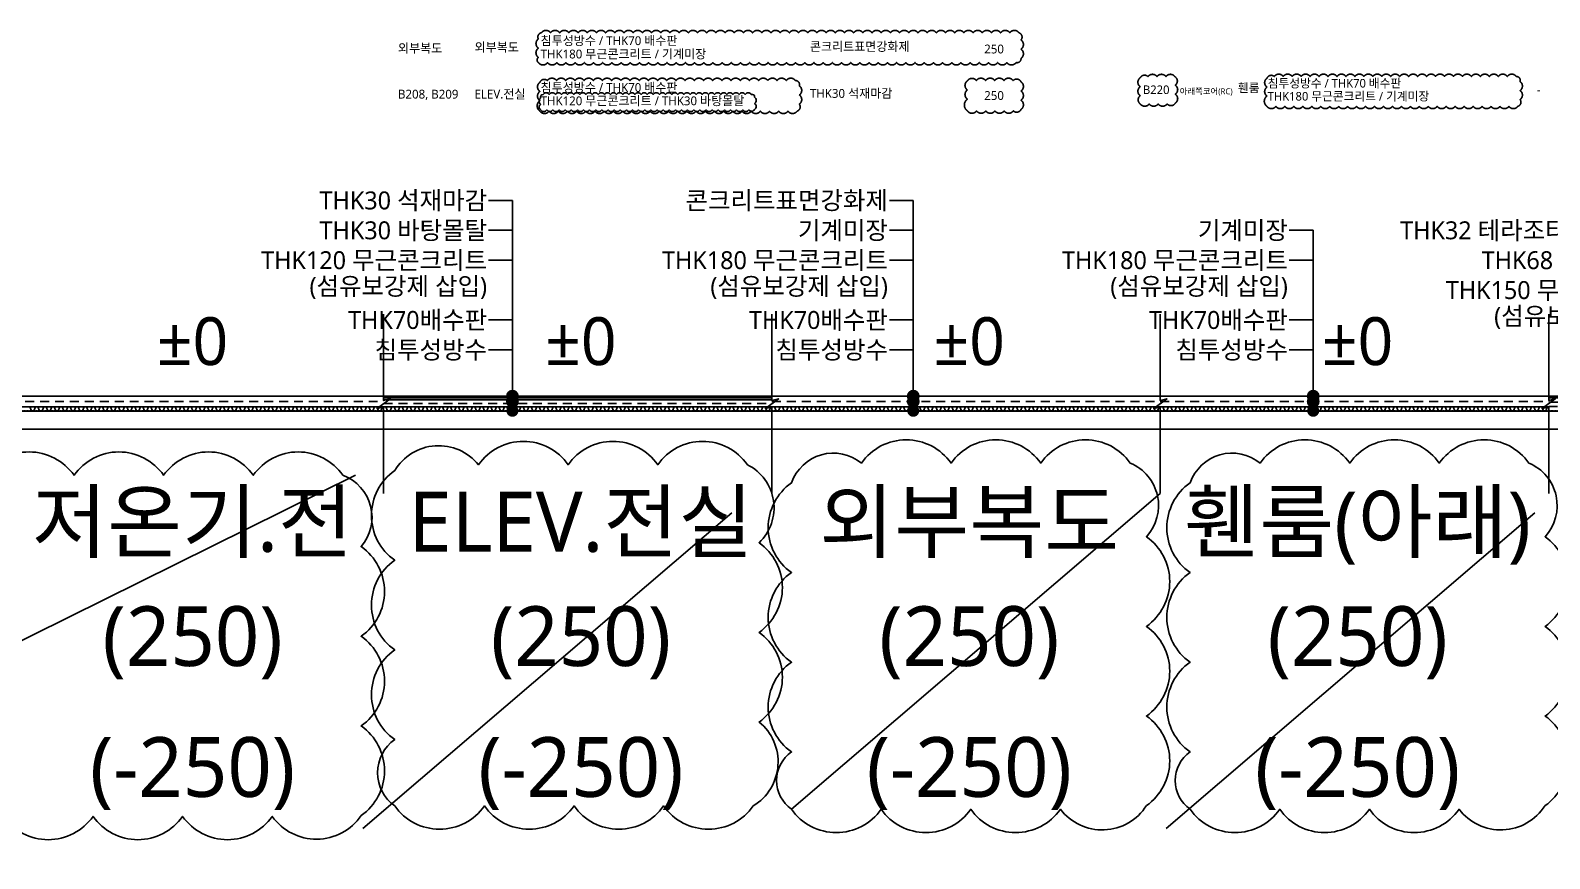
# Model space of a CAD drawing. Header units: millimetres. Extents: x 14892468 to 15300900, y -3565850 to -3401345.
# Drawn here: x 14984285 to 15009713, y -3464123 to -3450268 of the extents above; entities that cross this region are included whole.
import ezdxf
from ezdxf.enums import TextEntityAlignment as Align

# ---------------------------------------------------------------- set-up
doc = ezdxf.new("R2010")
doc.units = ezdxf.units.MM
doc.header["$LTSCALE"] = 100
doc.header["$MEASUREMENT"] = 0
doc.linetypes.add('ACAD_ISO03W100', pattern=[30, 12, -18])
doc.linetypes.add('HID', pattern=[2.5, 1.5, -1])
doc.layers.get('0').update_dxf_attribs({"linetype": 'CONTINUOUS'})
doc.layers.get('Defpoints').update_dxf_attribs({"color": 171, "linetype": 'CONTINUOUS'})
for name, color, linetype in [('FIN', 9, 'CONTINUOUS'), ('FIN(아스콘)', 3, 'CONTINUOUS'), ('HAT-252', 252, 'CONTINUOUS'), ('LED', 7, 'CONTINUOUS'), ('SYM', 7, 'CONTINUOUS'), ('TEXT(MIN)', 7, 'CONTINUOUS'), ('TEXT-기입', 6, 'CONTINUOUS'), ('wire-meshes', 1, 'CONTINUOUS'), ('배수판', 5, 'CONTINUOUS')]:
    doc.layers.add(name, color=color, linetype=linetype)
doc.layers.add('VE변경사항적용-20220616', color=10, linetype='CONTINUOUS', plot=False)
doc.styles.add('CGS', font='cgse', dxfattribs={"bigfont": 'cgs'})
doc.styles.add('나눔바른고딕', font='NanumBarunGothic.ttf')
doc.dimstyles.new('NDIM 1200', dxfattribs={"dimscale": 500, "dimtxt": 3, "dimasz": 1, "dimexe": 2, "dimexo": 2, "dimgap": 1, "dimtad": 1, "dimdec": 0, "dimdsep": 46, "dimtxsty": 'CGS', "dimblk": 'DOT0', "dimcen": 1, "dimdle": 8, "dimclrd": 2, "dimclre": 2, "dimclrt": 2, "dimadec": 0, "dimazin": 0, "dimtfac": 1, "dimtdec": 0, "dimtix": 1, "dimtmove": 2, "dimatfit": 3, "dimldrblk": 'DOT0', "dimfxl": 1, "dimtolj": 1, "dimtzin": 0, "dimlwd": -1, "dimlwe": -1, "dimarcsym": 0})

# ---------------------------------------------------------------- blocks, each defined once
blk = doc.blocks.new('DOT0')
blk.add_line((-3, 0), (3, 0))
at = {"color": 6}
blk.add_circle((0, 0), 0.75, dxfattribs=at)

msp = doc.modelspace()

# ---------------------------------------------------------------- hatches: boundary and pattern name
at = {"layer": 'LED'}
h = msp.add_hatch(color=256, dxfattribs=at)
h.dxf.hatch_style = 1
edge = h.paths.add_edge_path()
edge.add_arc((14992352.8, -3456387.3), 108, 0, 360)
h = msp.add_hatch(color=256, dxfattribs=at)
h.dxf.hatch_style = 1
edge = h.paths.add_edge_path()
edge.add_arc((14992352.8, -3456477.3), 108, 0, 360)
h = msp.add_hatch(color=256, dxfattribs=at)
h.dxf.hatch_style = 1
edge = h.paths.add_edge_path()
edge.add_arc((14999062, -3456387.3), 108, 0, 360)
h = msp.add_hatch(color=256, dxfattribs=at)
h.dxf.hatch_style = 1
edge = h.paths.add_edge_path()
edge.add_arc((14999062, -3456477.3), 108, 0, 360)
h = msp.add_hatch(color=256, dxfattribs=at)
h.dxf.hatch_style = 1
edge = h.paths.add_edge_path()
edge.add_arc((15005756, -3456387.3), 108, 0, 360)
h = msp.add_hatch(color=256, dxfattribs=at)
h.dxf.hatch_style = 1
edge = h.paths.add_edge_path()
edge.add_arc((15005756, -3456477.3), 108, 0, 360)

# ---------------------------------------------------------------- linework, layer by layer
at = {"ltscale": 0.1}
for p, q in [((14976755.2, -3464123.4), (14989725.6, -3457710.4)), ((14997024, -3463297.6), (15003197, -3458014.9)), ((14989851.1, -3463619.1), (14996024.1, -3458336.5)), ((15003292.5, -3463619.1), (15009465.5, -3458336.5))]:
    msp.add_line(p, q, dxfattribs=at)
for points in [[(14992825.2, -3451597.8, 0.5205671), (14992927.7, -3451597.8, 0.5205671), (14993030.2, -3451597.8, 0.5205671), (14993132.7, -3451597.8, 0.5205671), (14993235.2, -3451597.8, 0.5205671), (14993337.7, -3451597.8, 0.5205671), (14993440.2, -3451597.8, 0.5205671), (14993542.7, -3451597.8, 0.5205671), (14993645.2, -3451597.8, 0.5205671), (14993747.7, -3451597.8, 0.5205671), (14993850.2, -3451597.8, 0.5205671), (14993952.7, -3451597.8, 0.5205671), (14994055.2, -3451597.8, 0.5205671), (14994157.7, -3451597.8, 0.5205671), (14994260.2, -3451597.8, 0.5205671), (14994362.7, -3451597.8, 0.5205671), (14994465.2, -3451597.8, 0.5205671), (14994567.7, -3451597.8, 0.5205671), (14994670.2, -3451597.8, 0.5205671), (14994772.7, -3451597.8, 0.5205671), (14994875.2, -3451597.8, 0.5205671), (14994977.7, -3451597.8, 0.5205671), (14995080.2, -3451597.8, 0.5205671), (14995182.7, -3451597.8, 0.5205671), (14995285.2, -3451597.8, 0.5205671), (14995387.7, -3451597.8, 0.5205671), (14995490.2, -3451597.8, 0.5205671), (14995592.7, -3451597.8, 0.5205671), (14995695.2, -3451597.8, 0.5205671), (14995797.7, -3451597.8, 0.5205671), (14995900.2, -3451597.8, 0.5205671), (14996002.7, -3451597.8, 0.5205671), (14996105.2, -3451597.8, 0.5205671), (14996207.7, -3451597.8, 0.5205671), (14996310.2, -3451597.8, 0.5205671), (14996406.2, -3451591.3, 0.5205671), (14996406.2, -3451488.8, 0.5205671), (14996406.2, -3451386.3, 0.5205671), (14996351.1, -3451338.9, 0.5205671), (14996248.6, -3451338.9, 0.5205671), (14996146.1, -3451338.9, 0.5205671), (14996043.6, -3451338.9, 0.5205671), (14995941.1, -3451338.9, 0.5205671), (14995838.6, -3451338.9, 0.5205671), (14995736.1, -3451338.9, 0.5205671), (14995633.6, -3451338.9, 0.5205671), (14995531.1, -3451338.9, 0.5205671), (14995428.6, -3451338.9, 0.5205671), (14995326.1, -3451338.9, 0.5205671), (14995223.6, -3451338.9, 0.5205671), (14995121.1, -3451338.9, 0.5205671), (14995018.6, -3451338.9, 0.5205671), (14994916.1, -3451338.9, 0.5205671), (14994813.6, -3451338.9, 0.5205671), (14994711.1, -3451338.9, 0.5205671), (14994608.6, -3451338.9, 0.5205671), (14994506.1, -3451338.9, 0.5205671), (14994403.6, -3451338.9, 0.5205671), (14994301.1, -3451338.9, 0.5205671), (14994198.6, -3451338.9, 0.5205671), (14994096.1, -3451338.9, 0.5205671), (14993993.6, -3451338.9, 0.5205671), (14993891.1, -3451338.9, 0.5205671), (14993788.6, -3451338.9, 0.5205671), (14993686.1, -3451338.9, 0.5205671), (14993583.6, -3451338.9, 0.5205671), (14993481.1, -3451338.9, 0.5205671), (14993378.6, -3451338.9, 0.5205671), (14993276.1, -3451338.9, 0.5205671), (14993173.6, -3451338.9, 0.5205671), (14993071.1, -3451338.9, 0.5205671), (14992968.6, -3451338.9, 0.5205671), (14992866.1, -3451338.9, 0.5205671), (14992825.2, -3451400.5, 0.5205671), (14992825.2, -3451503, 0.5205671)], [(14990383.9, -3463241.1, 0.5205671), (14991883.9, -3463241.1, 0.5205671), (14993383.9, -3463241.1, 0.5205671), (14994883.9, -3463241.1, 0.5205671), (14996383.9, -3463241.1, 0.5205671), (14996481.1, -3461838.4, 0.5205671), (14996481.1, -3460338.4, 0.5205671), (14996481.1, -3458838.4, 0.5205671), (14996285.5, -3457534, 0.5205671), (14994785.5, -3457534, 0.5205671), (14993285.5, -3457534, 0.5205671), (14991785.5, -3457534, 0.5205671), (14990383.9, -3457632.3, 0.5205671), (14990383.9, -3459132.3, 0.5205671), (14990383.9, -3460632.3, 0.5205671), (14990383.9, -3462132.3, 0.5205671)], [(14997024, -3463297.6, 0.5205671), (14998524, -3463297.6, 0.5205671), (15000024, -3463297.6, 0.5205671), (15001524, -3463297.6, 0.5205671), (15002964.4, -3463237.9, 0.5205671), (15002964.4, -3461737.9, 0.5205671), (15002964.4, -3460237.9, 0.5205671), (15002964.4, -3458737.9, 0.5205671), (15002694.4, -3457507.9, 0.5205671), (15001194.4, -3457507.9, 0.5205671), (14999694.4, -3457507.9, 0.5205671), (14998194.4, -3457507.9, 0.5205671), (14997024, -3457837.6, 0.5205671), (14997024, -3459337.6, 0.5205671), (14997024, -3460837.6, 0.5205671), (14997024, -3462337.6, 0.5205671)], [(15003696, -3463297.6, 0.5205671), (15005196, -3463297.6, 0.5205671), (15006696, -3463297.6, 0.5205671), (15008196, -3463297.6, 0.5205671), (15009636.4, -3463237.9, 0.5205671), (15009636.4, -3461737.9, 0.5205671), (15009636.4, -3460237.9, 0.5205671), (15009636.4, -3458737.9, 0.5205671), (15009366.4, -3457507.9, 0.5205671), (15007866.4, -3457507.9, 0.5205671), (15006366.4, -3457507.9, 0.5205671), (15004866.4, -3457507.9, 0.5205671), (15003696, -3457837.6, 0.5205671), (15003696, -3459337.6, 0.5205671), (15003696, -3460837.6, 0.5205671), (15003696, -3462337.6, 0.5205671)], [(14977833, -3463416.9, 0.5205671), (14979333, -3463416.9, 0.5205671), (14980833, -3463416.9, 0.5205671), (14982333, -3463416.9, 0.5205671), (14983833, -3463416.9, 0.5205671), (14985333, -3463416.9, 0.5205671), (14986833, -3463416.9, 0.5205671), (14988333, -3463416.9, 0.5205671), (14989821, -3463404.8, 0.5205671), (14989821, -3461904.8, 0.5205671), (14989821, -3460404.8, 0.5205671), (14989821, -3458904.8, 0.5205671), (14989515.4, -3457710.4, 0.5205671), (14988015.4, -3457710.4, 0.5205671), (14986515.4, -3457710.4, 0.5205671), (14985015.4, -3457710.4, 0.5205671), (14983515.4, -3457710.4, 0.5205671), (14982015.4, -3457710.4, 0.5205671), (14980515.4, -3457710.4, 0.5205671), (14979015.4, -3457710.4, 0.5205671), (14977833, -3458028, 0.5205671), (14977833, -3459528, 0.5205671), (14977833, -3461028, 0.5205671), (14977833, -3462528, 0.5205671)]]:
    msp.add_lwpolyline(points, format="xyb", close=True)
at = {"color": 2, "ltscale": 0.1}
for points in [[(14983697, -3456637.3), (14990197, -3456637.3)], [(14990197, -3456637.3), (14996697, -3456637.3)], [(14996697, -3456637.3), (15003197, -3456637.3)], [(15003197, -3456637.3), (15009697, -3456637.3)], [(15009697, -3456637.3), (15016197, -3456637.3)], [(14983697, -3456937.3), (14990197, -3456937.3)], [(14990197, -3456937.3), (14996697, -3456937.3)], [(14996697, -3456937.3), (15003197, -3456937.3)], [(15003197, -3456937.3), (15009697, -3456937.3)], [(15009697, -3456937.3), (15016197, -3456937.3)]]:
    msp.add_lwpolyline(points, dxfattribs=at)
at = {"layer": 'FIN', "ltscale": 0.1}
for points in [[(14990197, -3456387.3), (14996697, -3456387.3)], [(14990197, -3456417.3), (14996697, -3456417.3)], [(15009697, -3456387.3), (15016197, -3456387.3)], [(15009697, -3456417.3), (15016197, -3456417.3)]]:
    msp.add_lwpolyline(points, dxfattribs=at)
at = {"layer": 'FIN(아스콘)', "ltscale": 0.1}
for points in [[(14983697, -3456387.3), (14990197, -3456387.3)], [(14996697, -3456387.3), (15003197, -3456387.3)], [(15003197, -3456387.3), (15009697, -3456387.3)], [(14983697, -3456567.3), (14990197, -3456567.3)], [(14990197, -3456447.3), (14996697, -3456447.3)], [(14990197, -3456567.3), (14996697, -3456567.3)], [(14996697, -3456567.3), (15003197, -3456567.3)], [(15003197, -3456567.3), (15009697, -3456567.3)], [(15009697, -3456487.3), (15016197, -3456487.3)]]:
    msp.add_lwpolyline(points, dxfattribs=at)
at = {"layer": 'HAT-252', "linetype": 'HID', "ltscale": 0.1}
for points in [[(14990197, -3456632.3), (14983697, -3456632.3)], [(14996697, -3456632.3), (14990197, -3456632.3)], [(15003197, -3456632.3), (14996697, -3456632.3)], [(15009697, -3456632.3), (15003197, -3456632.3)], [(15016197, -3456632.3), (15009697, -3456632.3)]]:
    msp.add_lwpolyline(points, dxfattribs=at)
at = {"layer": 'SYM', "color": 251, "ltscale": 1000, "true_color": 0x636466}
for points in [[(14990197, -3458014.9), (14990197, -3456568.9), (14990087, -3456595.9), (14990307, -3456433.9), (14990197, -3456460.9), (14990197, -3455014.9)], [(14996697, -3458014.9), (14996697, -3456568.9), (14996587, -3456595.9), (14996807, -3456433.9), (14996697, -3456460.9), (14996697, -3455014.9)], [(15003197, -3458014.9), (15003197, -3456568.9), (15003087, -3456595.9), (15003307, -3456433.9), (15003197, -3456460.9), (15003197, -3455014.9)], [(15009697, -3458014.9), (15009697, -3456568.9), (15009587, -3456595.9), (15009807, -3456433.9), (15009697, -3456460.9), (15009697, -3455014.9)]]:
    msp.add_lwpolyline(points, dxfattribs=at)
at = {"layer": 'TEXT(MIN)', "ltscale": 10000}
for p, q in [((14991952.8, -3453612.7), (14992352.8, -3453612.7)), ((14998662, -3453612.7), (14999062, -3453612.7)), ((14991952.8, -3454112.7), (14992352.8, -3454112.7)), ((14998662, -3454112.7), (14999062, -3454112.7)), ((15005356, -3454112.7), (15005756, -3454112.7)), ((14991952.8, -3455112.7), (14992352.8, -3455112.7)), ((14998662, -3455112.7), (14999062, -3455112.7)), ((15005356, -3455112.7), (15005756, -3455112.7)), ((14991952.8, -3455612.7), (14992352.8, -3455612.7)), ((14998662, -3455612.7), (14999062, -3455612.7)), ((15005356, -3455612.7), (15005756, -3455612.7))]:
    msp.add_line(p, q, dxfattribs=at)
at = {"layer": 'VE변경사항적용-20220616', "linetype": 'ACAD_ISO03W100'}
for points in [[(14992787.2, -3450806.4, 0.5205671), (14992941, -3450806.4, 0.5205671), (14993094.7, -3450806.4, 0.5205671), (14993248.5, -3450806.4, 0.5205671), (14993402.2, -3450806.4, 0.5205671), (14993556, -3450806.4, 0.5205671), (14993709.7, -3450806.4, 0.5205671), (14993863.5, -3450806.4, 0.5205671), (14994017.2, -3450806.4, 0.5205671), (14994171, -3450806.4, 0.5205671), (14994324.7, -3450806.4, 0.5205671), (14994478.5, -3450806.4, 0.5205671), (14994632.2, -3450806.4, 0.5205671), (14994786, -3450806.4, 0.5205671), (14994939.7, -3450806.4, 0.5205671), (14995093.5, -3450806.4, 0.5205671), (14995247.2, -3450806.4, 0.5205671), (14995401, -3450806.4, 0.5205671), (14995554.7, -3450806.4, 0.5205671), (14995708.5, -3450806.4, 0.5205671), (14995862.2, -3450806.4, 0.5205671), (14996016, -3450806.4, 0.5205671), (14996169.7, -3450806.4, 0.5205671), (14996323.5, -3450806.4, 0.5205671), (14996477.2, -3450806.4, 0.5205671), (14996631, -3450806.4, 0.5205671), (14996784.7, -3450806.4, 0.5205671), (14996938.5, -3450806.4, 0.5205671), (14997092.2, -3450806.4, 0.5205671), (14997246, -3450806.4, 0.5205671), (14997399.7, -3450806.4, 0.5205671), (14997553.5, -3450806.4, 0.5205671), (14997707.2, -3450806.4, 0.5205671), (14997861, -3450806.4, 0.5205671), (14998014.7, -3450806.4, 0.5205671), (14998168.5, -3450806.4, 0.5205671), (14998322.2, -3450806.4, 0.5205671), (14998476, -3450806.4, 0.5205671), (14998629.7, -3450806.4, 0.5205671), (14998783.5, -3450806.4, 0.5205671), (14998937.2, -3450806.4, 0.5205671), (14999091, -3450806.4, 0.5205671), (14999244.7, -3450806.4, 0.5205671), (14999398.5, -3450806.4, 0.5205671), (14999552.2, -3450806.4, 0.5205671), (14999706, -3450806.4, 0.5205671), (14999859.7, -3450806.4, 0.5205671), (15000013.5, -3450806.4, 0.5205671), (15000167.2, -3450806.4, 0.5205671), (15000321, -3450806.4, 0.5205671), (15000474.7, -3450806.4, 0.5205671), (15000628.5, -3450806.4, 0.5205671), (15000782.2, -3450806.4, 0.5205671), (15000865.5, -3450735.9, 0.5205671), (15000865.5, -3450582.1, 0.5205671), (15000865.5, -3450428.4, 0.5205671), (15000831.7, -3450308.3, 0.5205671), (15000678, -3450308.3, 0.5205671), (15000524.2, -3450308.3, 0.5205671), (15000370.5, -3450308.3, 0.5205671), (15000216.7, -3450308.3, 0.5205671), (15000063, -3450308.3, 0.5205671), (14999909.2, -3450308.3, 0.5205671), (14999755.5, -3450308.3, 0.5205671), (14999601.7, -3450308.3, 0.5205671), (14999448, -3450308.3, 0.5205671), (14999294.2, -3450308.3, 0.5205671), (14999140.5, -3450308.3, 0.5205671), (14998986.7, -3450308.3, 0.5205671), (14998833, -3450308.3, 0.5205671), (14998679.2, -3450308.3, 0.5205671), (14998525.5, -3450308.3, 0.5205671), (14998371.7, -3450308.3, 0.5205671), (14998218, -3450308.3, 0.5205671), (14998064.2, -3450308.3, 0.5205671), (14997910.5, -3450308.3, 0.5205671), (14997756.7, -3450308.3, 0.5205671), (14997603, -3450308.3, 0.5205671), (14997449.2, -3450308.3, 0.5205671), (14997295.5, -3450308.3, 0.5205671), (14997141.7, -3450308.3, 0.5205671), (14996988, -3450308.3, 0.5205671), (14996834.2, -3450308.3, 0.5205671), (14996680.5, -3450308.3, 0.5205671), (14996526.7, -3450308.3, 0.5205671), (14996373, -3450308.3, 0.5205671), (14996219.2, -3450308.3, 0.5205671), (14996065.5, -3450308.3, 0.5205671), (14995911.7, -3450308.3, 0.5205671), (14995758, -3450308.3, 0.5205671), (14995604.2, -3450308.3, 0.5205671), (14995450.5, -3450308.3, 0.5205671), (14995296.7, -3450308.3, 0.5205671), (14995143, -3450308.3, 0.5205671), (14994989.2, -3450308.3, 0.5205671), (14994835.5, -3450308.3, 0.5205671), (14994681.7, -3450308.3, 0.5205671), (14994528, -3450308.3, 0.5205671), (14994374.2, -3450308.3, 0.5205671), (14994220.5, -3450308.3, 0.5205671), (14994066.7, -3450308.3, 0.5205671), (14993913, -3450308.3, 0.5205671), (14993759.2, -3450308.3, 0.5205671), (14993605.5, -3450308.3, 0.5205671), (14993451.7, -3450308.3, 0.5205671), (14993298, -3450308.3, 0.5205671), (14993144.2, -3450308.3, 0.5205671), (14992990.5, -3450308.3, 0.5205671), (14992836.7, -3450308.3, 0.5205671), (14992787.2, -3450412.6, 0.5205671), (14992787.2, -3450566.3, 0.5205671), (14992787.2, -3450720.1, 0.5205671)], [(14992812.5, -3451619.1, 0.5205671), (14992966.2, -3451619.1, 0.5205671), (14993120, -3451619.1, 0.5205671), (14993273.7, -3451619.1, 0.5205671), (14993427.5, -3451619.1, 0.5205671), (14993581.2, -3451619.1, 0.5205671), (14993735, -3451619.1, 0.5205671), (14993888.7, -3451619.1, 0.5205671), (14994042.5, -3451619.1, 0.5205671), (14994196.2, -3451619.1, 0.5205671), (14994350, -3451619.1, 0.5205671), (14994503.7, -3451619.1, 0.5205671), (14994657.5, -3451619.1, 0.5205671), (14994811.2, -3451619.1, 0.5205671), (14994965, -3451619.1, 0.5205671), (14995118.7, -3451619.1, 0.5205671), (14995272.5, -3451619.1, 0.5205671), (14995426.2, -3451619.1, 0.5205671), (14995580, -3451619.1, 0.5205671), (14995733.7, -3451619.1, 0.5205671), (14995887.5, -3451619.1, 0.5205671), (14996041.2, -3451619.1, 0.5205671), (14996195, -3451619.1, 0.5205671), (14996348.7, -3451619.1, 0.5205671), (14996502.5, -3451619.1, 0.5205671), (14996656.2, -3451619.1, 0.5205671), (14996810, -3451619.1, 0.5205671), (14996963.7, -3451619.1, 0.5205671), (14997117.5, -3451619.1, 0.5205671), (14997154.8, -3451502.7, 0.5205671), (14997154.8, -3451348.9, 0.5205671), (14997154.8, -3451195.2, 0.5205671), (14997088.6, -3451107.6, 0.5205671), (14996934.9, -3451107.6, 0.5205671), (14996781.1, -3451107.6, 0.5205671), (14996627.4, -3451107.6, 0.5205671), (14996473.6, -3451107.6, 0.5205671), (14996319.9, -3451107.6, 0.5205671), (14996166.1, -3451107.6, 0.5205671), (14996012.4, -3451107.6, 0.5205671), (14995858.6, -3451107.6, 0.5205671), (14995704.9, -3451107.6, 0.5205671), (14995551.1, -3451107.6, 0.5205671), (14995397.4, -3451107.6, 0.5205671), (14995243.6, -3451107.6, 0.5205671), (14995089.9, -3451107.6, 0.5205671), (14994936.1, -3451107.6, 0.5205671), (14994782.4, -3451107.6, 0.5205671), (14994628.6, -3451107.6, 0.5205671), (14994474.9, -3451107.6, 0.5205671), (14994321.1, -3451107.6, 0.5205671), (14994167.4, -3451107.6, 0.5205671), (14994013.6, -3451107.6, 0.5205671), (14993859.9, -3451107.6, 0.5205671), (14993706.1, -3451107.6, 0.5205671), (14993552.4, -3451107.6, 0.5205671), (14993398.6, -3451107.6, 0.5205671), (14993244.9, -3451107.6, 0.5205671), (14993091.1, -3451107.6, 0.5205671), (14992937.4, -3451107.6, 0.5205671), (14992812.5, -3451136.5, 0.5205671), (14992812.5, -3451290.2, 0.5205671), (14992812.5, -3451444, 0.5205671)], [(14999967.6, -3451614.5, 0.5205671), (15000121.4, -3451614.5, 0.5205671), (15000275.1, -3451614.5, 0.5205671), (15000428.9, -3451614.5, 0.5205671), (15000582.6, -3451614.5, 0.5205671), (15000736.4, -3451614.5, 0.5205671), (15000865.5, -3451589.9, 0.5205671), (15000865.5, -3451436.1, 0.5205671), (15000865.5, -3451282.4, 0.5205671), (15000865.5, -3451128.6, 0.5205671), (15000732.7, -3451107.6, 0.5205671), (15000579, -3451107.6, 0.5205671), (15000425.2, -3451107.6, 0.5205671), (15000271.5, -3451107.6, 0.5205671), (15000117.7, -3451107.6, 0.5205671), (14999967.6, -3451111.2, 0.5205671), (14999967.6, -3451265, 0.5205671), (14999967.6, -3451418.7, 0.5205671)], [(15002860.7, -3451497.5, 0.5205671), (15003010.7, -3451497.5, 0.5205671), (15003160.7, -3451497.5, 0.5205671), (15003310.7, -3451497.5, 0.5205671), (15003448.2, -3451485, 0.5205671), (15003448.2, -3451335, 0.5205671), (15003448.2, -3451185, 0.5205671), (15003441, -3451042.1, 0.5205671), (15003291, -3451042.1, 0.5205671), (15003141, -3451042.1, 0.5205671), (15002991, -3451042.1, 0.5205671), (15002860.7, -3451061.8, 0.5205671), (15002860.7, -3451211.8, 0.5205671), (15002860.7, -3451361.8, 0.5205671)], [(15004981.9, -3451538.3, 0.5205671), (15005131.9, -3451538.3, 0.5205671), (15005281.9, -3451538.3, 0.5205671), (15005431.9, -3451538.3, 0.5205671), (15005581.9, -3451538.3, 0.5205671), (15005731.9, -3451538.3, 0.5205671), (15005881.9, -3451538.3, 0.5205671), (15006031.9, -3451538.3, 0.5205671), (15006181.9, -3451538.3, 0.5205671), (15006331.9, -3451538.3, 0.5205671), (15006481.9, -3451538.3, 0.5205671), (15006631.9, -3451538.3, 0.5205671), (15006781.9, -3451538.3, 0.5205671), (15006931.9, -3451538.3, 0.5205671), (15007081.9, -3451538.3, 0.5205671), (15007231.9, -3451538.3, 0.5205671), (15007381.9, -3451538.3, 0.5205671), (15007531.9, -3451538.3, 0.5205671), (15007681.9, -3451538.3, 0.5205671), (15007831.9, -3451538.3, 0.5205671), (15007981.9, -3451538.3, 0.5205671), (15008131.9, -3451538.3, 0.5205671), (15008281.9, -3451538.3, 0.5205671), (15008431.9, -3451538.3, 0.5205671), (15008581.9, -3451538.3, 0.5205671), (15008731.9, -3451538.3, 0.5205671), (15008881.9, -3451538.3, 0.5205671), (15009031.9, -3451538.3, 0.5205671), (15009181.9, -3451538.3, 0.5205671), (15009218.3, -3451424.7, 0.5205671), (15009218.3, -3451274.7, 0.5205671), (15009218.3, -3451124.7, 0.5205671), (15009153.7, -3451039.3, 0.5205671), (15009003.7, -3451039.3, 0.5205671), (15008853.7, -3451039.3, 0.5205671), (15008703.7, -3451039.3, 0.5205671), (15008553.7, -3451039.3, 0.5205671), (15008403.7, -3451039.3, 0.5205671), (15008253.7, -3451039.3, 0.5205671), (15008103.7, -3451039.3, 0.5205671), (15007953.7, -3451039.3, 0.5205671), (15007803.7, -3451039.3, 0.5205671), (15007653.7, -3451039.3, 0.5205671), (15007503.7, -3451039.3, 0.5205671), (15007353.7, -3451039.3, 0.5205671), (15007203.7, -3451039.3, 0.5205671), (15007053.7, -3451039.3, 0.5205671), (15006903.7, -3451039.3, 0.5205671), (15006753.7, -3451039.3, 0.5205671), (15006603.7, -3451039.3, 0.5205671), (15006453.7, -3451039.3, 0.5205671), (15006303.7, -3451039.3, 0.5205671), (15006153.7, -3451039.3, 0.5205671), (15006003.7, -3451039.3, 0.5205671), (15005853.7, -3451039.3, 0.5205671), (15005703.7, -3451039.3, 0.5205671), (15005553.7, -3451039.3, 0.5205671), (15005403.7, -3451039.3, 0.5205671), (15005253.7, -3451039.3, 0.5205671), (15005103.7, -3451039.3, 0.5205671), (15004981.9, -3451067.4, 0.5205671), (15004981.9, -3451217.4, 0.5205671), (15004981.9, -3451367.4, 0.5205671)]]:
    msp.add_lwpolyline(points, format="xyb", close=True, dxfattribs=at)
at = {"layer": 'wire-meshes', "linetype": 'HID'}
for points in [[(14983697, -3456477.3), (14990197, -3456477.3)], [(14990197, -3456507.3), (14996697, -3456507.3)], [(14996697, -3456477.3), (15003197, -3456477.3)], [(15003197, -3456477.3), (15009697, -3456477.3)], [(15009697, -3456562.3), (15016197, -3456562.3)]]:
    msp.add_lwpolyline(points, dxfattribs=at)
at = {"layer": '배수판'}
for points in [[(14984276.8, -3456567.3), (14984304.6, -3456632.3), (14984344.3, -3456632.3), (14984372.1, -3456567.3), (14984411.8, -3456567.3), (14984439.6, -3456632.3), (14984479.3, -3456632.3), (14984507.1, -3456567.3), (14984546.8, -3456567.3), (14984574.6, -3456632.3), (14984614.3, -3456632.3), (14984642.1, -3456567.3), (14984681.8, -3456567.3), (14984709.6, -3456632.3), (14984749.3, -3456632.3), (14984777.1, -3456567.3), (14984816.9, -3456567.3), (14984844.6, -3456632.3), (14984884.4, -3456632.3), (14984912.1, -3456567.3), (14984951.9, -3456567.3), (14984979.6, -3456632.3), (14985019.4, -3456632.3), (14985047.2, -3456567.3), (14985086.9, -3456567.3), (14985114.7, -3456632.3), (14985154.4, -3456632.3), (14985182.2, -3456567.3), (14985221.9, -3456567.3), (14985249.7, -3456632.3), (14985289.4, -3456632.3), (14985317.2, -3456567.3), (14985356.9, -3456567.3), (14985384.7, -3456632.3), (14985424.4, -3456632.3), (14985452.2, -3456567.3), (14985491.9, -3456567.3), (14985519.7, -3456632.3), (14985559.4, -3456632.3), (14985587.2, -3456567.3), (14985626.9, -3456567.3), (14985654.7, -3456632.3), (14985694.4, -3456632.3), (14985722.2, -3456567.3), (14985761.9, -3456567.3), (14985789.7, -3456632.3), (14985829.4, -3456632.3), (14985857.2, -3456567.3), (14985897, -3456567.3), (14985924.7, -3456632.3), (14985964.5, -3456632.3), (14985992.2, -3456567.3), (14986032, -3456567.3), (14986059.8, -3456632.3), (14986099.5, -3456632.3), (14986127.3, -3456567.3), (14986167, -3456567.3), (14986194.8, -3456632.3), (14986234.5, -3456632.3), (14986262.3, -3456567.3), (14986302, -3456567.3), (14986329.8, -3456632.3), (14986369.5, -3456632.3), (14986397.3, -3456567.3), (14986437, -3456567.3), (14986464.8, -3456632.3), (14986504.5, -3456632.3), (14986532.3, -3456567.3), (14986572, -3456567.3), (14986599.8, -3456632.3), (14986639.5, -3456632.3), (14986667.3, -3456567.3), (14986707, -3456567.3), (14986734.8, -3456632.3), (14986774.5, -3456632.3), (14986802.3, -3456567.3), (14986842, -3456567.3), (14986869.8, -3456632.3), (14986909.5, -3456632.3), (14986937.3, -3456567.3), (14986977.1, -3456567.3), (14987004.8, -3456632.3), (14987044.6, -3456632.3), (14987072.3, -3456567.3), (14987112.1, -3456567.3), (14987139.9, -3456632.3), (14987179.6, -3456632.3), (14987207.4, -3456567.3), (14987247.1, -3456567.3), (14987274.9, -3456632.3), (14987314.6, -3456632.3), (14987342.4, -3456567.3), (14987382.1, -3456567.3), (14987409.9, -3456632.3), (14987449.6, -3456632.3), (14987477.4, -3456567.3), (14987517.1, -3456567.3), (14987544.9, -3456632.3), (14987584.6, -3456632.3), (14987612.4, -3456567.3), (14987652.1, -3456567.3), (14987679.9, -3456632.3), (14987719.6, -3456632.3), (14987747.4, -3456567.3), (14987787.1, -3456567.3), (14987814.9, -3456632.3), (14987854.6, -3456632.3), (14987882.4, -3456567.3), (14987922.1, -3456567.3), (14987949.9, -3456632.3), (14987989.7, -3456632.3), (14988017.4, -3456567.3), (14988057.2, -3456567.3), (14988084.9, -3456632.3), (14988124.7, -3456632.3), (14988152.4, -3456567.3), (14988192.2, -3456567.3), (14988220, -3456632.3), (14988259.7, -3456632.3), (14988287.5, -3456567.3), (14988327.2, -3456567.3), (14988355, -3456632.3), (14988394.7, -3456632.3), (14988422.5, -3456567.3), (14988462.2, -3456567.3), (14988490, -3456632.3), (14988529.7, -3456632.3), (14988557.5, -3456567.3), (14988597.2, -3456567.3), (14988625, -3456632.3), (14988664.7, -3456632.3), (14988692.5, -3456567.3), (14988732.2, -3456567.3), (14988760, -3456632.3), (14988799.7, -3456632.3), (14988827.5, -3456567.3), (14988867.2, -3456567.3), (14988895, -3456632.3), (14988934.7, -3456632.3), (14988962.5, -3456567.3), (14989002.2, -3456567.3), (14989030, -3456632.3), (14989069.8, -3456632.3), (14989097.5, -3456567.3), (14989137.3, -3456567.3), (14989165, -3456632.3), (14989204.8, -3456632.3), (14989232.6, -3456567.3), (14989272.3, -3456567.3), (14989300.1, -3456632.3), (14989339.8, -3456632.3), (14989367.6, -3456567.3), (14989407.3, -3456567.3), (14989435.1, -3456632.3), (14989474.8, -3456632.3), (14989502.6, -3456567.3), (14989542.3, -3456567.3), (14989570.1, -3456632.3), (14989609.8, -3456632.3), (14989637.6, -3456567.3), (14989677.3, -3456567.3), (14989705.1, -3456632.3), (14989744.8, -3456632.3), (14989772.6, -3456567.3), (14989812.3, -3456567.3), (14989840.1, -3456632.3), (14989879.8, -3456632.3), (14989907.6, -3456567.3), (14989947.3, -3456567.3), (14989975.1, -3456632.3), (14990014.8, -3456632.3), (14990042.6, -3456567.3), (14990082.3, -3456567.3), (14990110.1, -3456632.3), (14990149.9, -3456632.3), (14990177.6, -3456567.3), (14990197, -3456567.3)], [(14990197, -3456567.3), (14990236.7, -3456567.3), (14990264.5, -3456632.3), (14990304.3, -3456632.3), (14990332, -3456567.3), (14990371.8, -3456567.3), (14990399.5, -3456632.3), (14990439.3, -3456632.3), (14990467.1, -3456567.3), (14990506.8, -3456567.3), (14990534.6, -3456632.3), (14990574.3, -3456632.3), (14990602.1, -3456567.3), (14990641.8, -3456567.3), (14990669.6, -3456632.3), (14990709.3, -3456632.3), (14990737.1, -3456567.3), (14990776.8, -3456567.3), (14990804.6, -3456632.3), (14990844.3, -3456632.3), (14990872.1, -3456567.3), (14990911.8, -3456567.3), (14990939.6, -3456632.3), (14990979.3, -3456632.3), (14991007.1, -3456567.3), (14991046.8, -3456567.3), (14991074.6, -3456632.3), (14991114.3, -3456632.3), (14991142.1, -3456567.3), (14991181.8, -3456567.3), (14991209.6, -3456632.3), (14991249.3, -3456632.3), (14991277.1, -3456567.3), (14991316.9, -3456567.3), (14991344.6, -3456632.3), (14991384.4, -3456632.3), (14991412.1, -3456567.3), (14991451.9, -3456567.3), (14991479.6, -3456632.3), (14991519.4, -3456632.3), (14991547.2, -3456567.3), (14991586.9, -3456567.3), (14991614.7, -3456632.3), (14991654.4, -3456632.3), (14991682.2, -3456567.3), (14991721.9, -3456567.3), (14991749.7, -3456632.3), (14991789.4, -3456632.3), (14991817.2, -3456567.3), (14991856.9, -3456567.3), (14991884.7, -3456632.3), (14991924.4, -3456632.3), (14991952.2, -3456567.3), (14991991.9, -3456567.3), (14992019.7, -3456632.3), (14992059.4, -3456632.3), (14992087.2, -3456567.3), (14992126.9, -3456567.3), (14992154.7, -3456632.3), (14992194.4, -3456632.3), (14992222.2, -3456567.3), (14992261.9, -3456567.3), (14992289.7, -3456632.3), (14992329.4, -3456632.3), (14992357.2, -3456567.3), (14992397, -3456567.3), (14992424.7, -3456632.3), (14992464.5, -3456632.3), (14992492.2, -3456567.3), (14992532, -3456567.3), (14992559.8, -3456632.3), (14992599.5, -3456632.3), (14992627.3, -3456567.3), (14992667, -3456567.3), (14992694.8, -3456632.3), (14992734.5, -3456632.3), (14992762.3, -3456567.3), (14992802, -3456567.3), (14992829.8, -3456632.3), (14992869.5, -3456632.3), (14992897.3, -3456567.3), (14992937, -3456567.3), (14992964.8, -3456632.3), (14993004.5, -3456632.3), (14993032.3, -3456567.3), (14993072, -3456567.3), (14993099.8, -3456632.3), (14993139.5, -3456632.3), (14993167.3, -3456567.3), (14993207, -3456567.3), (14993234.8, -3456632.3), (14993274.5, -3456632.3), (14993302.3, -3456567.3), (14993342, -3456567.3), (14993369.8, -3456632.3), (14993409.5, -3456632.3), (14993437.3, -3456567.3), (14993477.1, -3456567.3), (14993504.8, -3456632.3), (14993544.6, -3456632.3), (14993572.3, -3456567.3), (14993612.1, -3456567.3), (14993639.9, -3456632.3), (14993679.6, -3456632.3), (14993707.4, -3456567.3), (14993747.1, -3456567.3), (14993774.9, -3456632.3), (14993814.6, -3456632.3), (14993842.4, -3456567.3), (14993882.1, -3456567.3), (14993909.9, -3456632.3), (14993949.6, -3456632.3), (14993977.4, -3456567.3), (14994017.1, -3456567.3), (14994044.9, -3456632.3), (14994084.6, -3456632.3), (14994112.4, -3456567.3), (14994152.1, -3456567.3), (14994179.9, -3456632.3), (14994219.6, -3456632.3), (14994247.4, -3456567.3), (14994287.1, -3456567.3), (14994314.9, -3456632.3), (14994354.6, -3456632.3), (14994382.4, -3456567.3), (14994422.1, -3456567.3), (14994449.9, -3456632.3), (14994489.7, -3456632.3), (14994517.4, -3456567.3), (14994557.2, -3456567.3), (14994584.9, -3456632.3), (14994624.7, -3456632.3), (14994652.4, -3456567.3), (14994692.2, -3456567.3), (14994720, -3456632.3), (14994759.7, -3456632.3), (14994787.5, -3456567.3), (14994827.2, -3456567.3), (14994855, -3456632.3), (14994894.7, -3456632.3), (14994922.5, -3456567.3), (14994962.2, -3456567.3), (14994990, -3456632.3), (14995029.7, -3456632.3), (14995057.5, -3456567.3), (14995097.2, -3456567.3), (14995125, -3456632.3), (14995164.7, -3456632.3), (14995192.5, -3456567.3), (14995232.2, -3456567.3), (14995260, -3456632.3), (14995299.7, -3456632.3), (14995327.5, -3456567.3), (14995367.2, -3456567.3), (14995395, -3456632.3), (14995434.7, -3456632.3), (14995462.5, -3456567.3), (14995502.2, -3456567.3), (14995530, -3456632.3), (14995569.8, -3456632.3), (14995597.5, -3456567.3), (14995637.3, -3456567.3), (14995665, -3456632.3), (14995704.8, -3456632.3), (14995732.6, -3456567.3), (14995772.3, -3456567.3), (14995800.1, -3456632.3), (14995839.8, -3456632.3), (14995867.6, -3456567.3), (14995907.3, -3456567.3), (14995935.1, -3456632.3), (14995974.8, -3456632.3), (14996002.6, -3456567.3), (14996042.3, -3456567.3), (14996070.1, -3456632.3), (14996109.8, -3456632.3), (14996137.6, -3456567.3), (14996177.3, -3456567.3), (14996205.1, -3456632.3), (14996244.8, -3456632.3), (14996272.6, -3456567.3), (14996312.3, -3456567.3), (14996340.1, -3456632.3), (14996379.8, -3456632.3), (14996407.6, -3456567.3), (14996447.3, -3456567.3), (14996475.1, -3456632.3), (14996514.8, -3456632.3), (14996542.6, -3456567.3), (14996582.3, -3456567.3), (14996610.1, -3456632.3), (14996649.9, -3456632.3), (14996677.6, -3456567.3), (14996697, -3456567.3)], [(14996697, -3456567.3), (14996736.7, -3456567.3), (14996764.5, -3456632.3), (14996804.3, -3456632.3), (14996832, -3456567.3), (14996871.8, -3456567.3), (14996899.5, -3456632.3), (14996939.3, -3456632.3), (14996967.1, -3456567.3), (14997006.8, -3456567.3), (14997034.6, -3456632.3), (14997074.3, -3456632.3), (14997102.1, -3456567.3), (14997141.8, -3456567.3), (14997169.6, -3456632.3), (14997209.3, -3456632.3), (14997237.1, -3456567.3), (14997276.8, -3456567.3), (14997304.6, -3456632.3), (14997344.3, -3456632.3), (14997372.1, -3456567.3), (14997411.8, -3456567.3), (14997439.6, -3456632.3), (14997479.3, -3456632.3), (14997507.1, -3456567.3), (14997546.8, -3456567.3), (14997574.6, -3456632.3), (14997614.3, -3456632.3), (14997642.1, -3456567.3), (14997681.8, -3456567.3), (14997709.6, -3456632.3), (14997749.3, -3456632.3), (14997777.1, -3456567.3), (14997816.9, -3456567.3), (14997844.6, -3456632.3), (14997884.4, -3456632.3), (14997912.1, -3456567.3), (14997951.9, -3456567.3), (14997979.6, -3456632.3), (14998019.4, -3456632.3), (14998047.2, -3456567.3), (14998086.9, -3456567.3), (14998114.7, -3456632.3), (14998154.4, -3456632.3), (14998182.2, -3456567.3), (14998221.9, -3456567.3), (14998249.7, -3456632.3), (14998289.4, -3456632.3), (14998317.2, -3456567.3), (14998356.9, -3456567.3), (14998384.7, -3456632.3), (14998424.4, -3456632.3), (14998452.2, -3456567.3), (14998491.9, -3456567.3), (14998519.7, -3456632.3), (14998559.4, -3456632.3), (14998587.2, -3456567.3), (14998626.9, -3456567.3), (14998654.7, -3456632.3), (14998694.4, -3456632.3), (14998722.2, -3456567.3), (14998761.9, -3456567.3), (14998789.7, -3456632.3), (14998829.4, -3456632.3), (14998857.2, -3456567.3), (14998897, -3456567.3), (14998924.7, -3456632.3), (14998964.5, -3456632.3), (14998992.2, -3456567.3), (14999032, -3456567.3), (14999059.8, -3456632.3), (14999099.5, -3456632.3), (14999127.3, -3456567.3), (14999167, -3456567.3), (14999194.8, -3456632.3), (14999234.5, -3456632.3), (14999262.3, -3456567.3), (14999302, -3456567.3), (14999329.8, -3456632.3), (14999369.5, -3456632.3), (14999397.3, -3456567.3), (14999437, -3456567.3), (14999464.8, -3456632.3), (14999504.5, -3456632.3), (14999532.3, -3456567.3), (14999572, -3456567.3), (14999599.8, -3456632.3), (14999639.5, -3456632.3), (14999667.3, -3456567.3), (14999707, -3456567.3), (14999734.8, -3456632.3), (14999774.5, -3456632.3), (14999802.3, -3456567.3), (14999842, -3456567.3), (14999869.8, -3456632.3), (14999909.5, -3456632.3), (14999937.3, -3456567.3), (14999977.1, -3456567.3), (15000004.8, -3456632.3), (15000044.6, -3456632.3), (15000072.3, -3456567.3), (15000112.1, -3456567.3), (15000139.9, -3456632.3), (15000179.6, -3456632.3), (15000207.4, -3456567.3), (15000247.1, -3456567.3), (15000274.9, -3456632.3), (15000314.6, -3456632.3), (15000342.4, -3456567.3), (15000382.1, -3456567.3), (15000409.9, -3456632.3), (15000449.6, -3456632.3), (15000477.4, -3456567.3), (15000517.1, -3456567.3), (15000544.9, -3456632.3), (15000584.6, -3456632.3), (15000612.4, -3456567.3), (15000652.1, -3456567.3), (15000679.9, -3456632.3), (15000719.6, -3456632.3), (15000747.4, -3456567.3), (15000787.1, -3456567.3), (15000814.9, -3456632.3), (15000854.6, -3456632.3), (15000882.4, -3456567.3), (15000922.1, -3456567.3), (15000949.9, -3456632.3), (15000989.7, -3456632.3), (15001017.4, -3456567.3), (15001057.2, -3456567.3), (15001084.9, -3456632.3), (15001124.7, -3456632.3), (15001152.4, -3456567.3), (15001192.2, -3456567.3), (15001220, -3456632.3), (15001259.7, -3456632.3), (15001287.5, -3456567.3), (15001327.2, -3456567.3), (15001355, -3456632.3), (15001394.7, -3456632.3), (15001422.5, -3456567.3), (15001462.2, -3456567.3), (15001490, -3456632.3), (15001529.7, -3456632.3), (15001557.5, -3456567.3), (15001597.2, -3456567.3), (15001625, -3456632.3), (15001664.7, -3456632.3), (15001692.5, -3456567.3), (15001732.2, -3456567.3), (15001760, -3456632.3), (15001799.7, -3456632.3), (15001827.5, -3456567.3), (15001867.2, -3456567.3), (15001895, -3456632.3), (15001934.7, -3456632.3), (15001962.5, -3456567.3), (15002002.2, -3456567.3), (15002030, -3456632.3), (15002069.8, -3456632.3), (15002097.5, -3456567.3), (15002137.3, -3456567.3), (15002165, -3456632.3), (15002204.8, -3456632.3), (15002232.6, -3456567.3), (15002272.3, -3456567.3), (15002300.1, -3456632.3), (15002339.8, -3456632.3), (15002367.6, -3456567.3), (15002407.3, -3456567.3), (15002435.1, -3456632.3), (15002474.8, -3456632.3), (15002502.6, -3456567.3), (15002542.3, -3456567.3), (15002570.1, -3456632.3), (15002609.8, -3456632.3), (15002637.6, -3456567.3), (15002677.3, -3456567.3), (15002705.1, -3456632.3), (15002744.8, -3456632.3), (15002772.6, -3456567.3), (15002812.3, -3456567.3), (15002840.1, -3456632.3), (15002879.8, -3456632.3), (15002907.6, -3456567.3), (15002947.3, -3456567.3), (15002975.1, -3456632.3), (15003014.8, -3456632.3), (15003042.6, -3456567.3), (15003082.3, -3456567.3), (15003110.1, -3456632.3), (15003149.9, -3456632.3), (15003177.6, -3456567.3), (15003197, -3456567.3)], [(15003197, -3456567.3), (15003236.7, -3456567.3), (15003264.5, -3456632.3), (15003304.3, -3456632.3), (15003332, -3456567.3), (15003371.8, -3456567.3), (15003399.5, -3456632.3), (15003439.3, -3456632.3), (15003467.1, -3456567.3), (15003506.8, -3456567.3), (15003534.6, -3456632.3), (15003574.3, -3456632.3), (15003602.1, -3456567.3), (15003641.8, -3456567.3), (15003669.6, -3456632.3), (15003709.3, -3456632.3), (15003737.1, -3456567.3), (15003776.8, -3456567.3), (15003804.6, -3456632.3), (15003844.3, -3456632.3), (15003872.1, -3456567.3), (15003911.8, -3456567.3), (15003939.6, -3456632.3), (15003979.3, -3456632.3), (15004007.1, -3456567.3), (15004046.8, -3456567.3), (15004074.6, -3456632.3), (15004114.3, -3456632.3), (15004142.1, -3456567.3), (15004181.8, -3456567.3), (15004209.6, -3456632.3), (15004249.3, -3456632.3), (15004277.1, -3456567.3), (15004316.9, -3456567.3), (15004344.6, -3456632.3), (15004384.4, -3456632.3), (15004412.1, -3456567.3), (15004451.9, -3456567.3), (15004479.6, -3456632.3), (15004519.4, -3456632.3), (15004547.2, -3456567.3), (15004586.9, -3456567.3), (15004614.7, -3456632.3), (15004654.4, -3456632.3), (15004682.2, -3456567.3), (15004721.9, -3456567.3), (15004749.7, -3456632.3), (15004789.4, -3456632.3), (15004817.2, -3456567.3), (15004856.9, -3456567.3), (15004884.7, -3456632.3), (15004924.4, -3456632.3), (15004952.2, -3456567.3), (15004991.9, -3456567.3), (15005019.7, -3456632.3), (15005059.4, -3456632.3), (15005087.2, -3456567.3), (15005126.9, -3456567.3), (15005154.7, -3456632.3), (15005194.4, -3456632.3), (15005222.2, -3456567.3), (15005261.9, -3456567.3), (15005289.7, -3456632.3), (15005329.4, -3456632.3), (15005357.2, -3456567.3), (15005397, -3456567.3), (15005424.7, -3456632.3), (15005464.5, -3456632.3), (15005492.2, -3456567.3), (15005532, -3456567.3), (15005559.8, -3456632.3), (15005599.5, -3456632.3), (15005627.3, -3456567.3), (15005667, -3456567.3), (15005694.8, -3456632.3), (15005734.5, -3456632.3), (15005762.3, -3456567.3), (15005802, -3456567.3), (15005829.8, -3456632.3), (15005869.5, -3456632.3), (15005897.3, -3456567.3), (15005937, -3456567.3), (15005964.8, -3456632.3), (15006004.5, -3456632.3), (15006032.3, -3456567.3), (15006072, -3456567.3), (15006099.8, -3456632.3), (15006139.5, -3456632.3), (15006167.3, -3456567.3), (15006207, -3456567.3), (15006234.8, -3456632.3), (15006274.5, -3456632.3), (15006302.3, -3456567.3), (15006342, -3456567.3), (15006369.8, -3456632.3), (15006409.5, -3456632.3), (15006437.3, -3456567.3), (15006477.1, -3456567.3), (15006504.8, -3456632.3), (15006544.6, -3456632.3), (15006572.3, -3456567.3), (15006612.1, -3456567.3), (15006639.9, -3456632.3), (15006679.6, -3456632.3), (15006707.4, -3456567.3), (15006747.1, -3456567.3), (15006774.9, -3456632.3), (15006814.6, -3456632.3), (15006842.4, -3456567.3), (15006882.1, -3456567.3), (15006909.9, -3456632.3), (15006949.6, -3456632.3), (15006977.4, -3456567.3), (15007017.1, -3456567.3), (15007044.9, -3456632.3), (15007084.6, -3456632.3), (15007112.4, -3456567.3), (15007152.1, -3456567.3), (15007179.9, -3456632.3), (15007219.6, -3456632.3), (15007247.4, -3456567.3), (15007287.1, -3456567.3), (15007314.9, -3456632.3), (15007354.6, -3456632.3), (15007382.4, -3456567.3), (15007422.1, -3456567.3), (15007449.9, -3456632.3), (15007489.7, -3456632.3), (15007517.4, -3456567.3), (15007557.2, -3456567.3), (15007584.9, -3456632.3), (15007624.7, -3456632.3), (15007652.4, -3456567.3), (15007692.2, -3456567.3), (15007720, -3456632.3), (15007759.7, -3456632.3), (15007787.5, -3456567.3), (15007827.2, -3456567.3), (15007855, -3456632.3), (15007894.7, -3456632.3), (15007922.5, -3456567.3), (15007962.2, -3456567.3), (15007990, -3456632.3), (15008029.7, -3456632.3), (15008057.5, -3456567.3), (15008097.2, -3456567.3), (15008125, -3456632.3), (15008164.7, -3456632.3), (15008192.5, -3456567.3), (15008232.2, -3456567.3), (15008260, -3456632.3), (15008299.7, -3456632.3), (15008327.5, -3456567.3), (15008367.2, -3456567.3), (15008395, -3456632.3), (15008434.7, -3456632.3), (15008462.5, -3456567.3), (15008502.2, -3456567.3), (15008530, -3456632.3), (15008569.8, -3456632.3), (15008597.5, -3456567.3), (15008637.3, -3456567.3), (15008665, -3456632.3), (15008704.8, -3456632.3), (15008732.6, -3456567.3), (15008772.3, -3456567.3), (15008800.1, -3456632.3), (15008839.8, -3456632.3), (15008867.6, -3456567.3), (15008907.3, -3456567.3), (15008935.1, -3456632.3), (15008974.8, -3456632.3), (15009002.6, -3456567.3), (15009042.3, -3456567.3), (15009070.1, -3456632.3), (15009109.8, -3456632.3), (15009137.6, -3456567.3), (15009177.3, -3456567.3), (15009205.1, -3456632.3), (15009244.8, -3456632.3), (15009272.6, -3456567.3), (15009312.3, -3456567.3), (15009340.1, -3456632.3), (15009379.8, -3456632.3), (15009407.6, -3456567.3), (15009447.3, -3456567.3), (15009475.1, -3456632.3), (15009514.8, -3456632.3), (15009542.6, -3456567.3), (15009582.3, -3456567.3), (15009610.1, -3456632.3), (15009649.9, -3456632.3), (15009677.6, -3456567.3), (15009697, -3456567.3)]]:
    msp.add_lwpolyline(points, dxfattribs=at)

# ---------------------------------------------------------------- texts
at = {"layer": 'Defpoints', "style": '나눔바른고딕'}
msp.add_text('아래쪽코어(RC)', height=100, dxfattribs=at).set_placement((15003521.6, -3451338.1))
at = {"layer": 'TEXT(MIN)', "style": '나눔바른고딕'}
for s, p in [('THK30 석재마감', (14991928.2, -3453112.7)), ('콘크리트표면강화제', (14998637.4, -3453112.7)), ('THK30 바탕몰탈', (14991928.2, -3453612.7)), ('기계미장', (14998637.4, -3453612.7)), ('기계미장', (15005331.4, -3453612.7)), ('THK32 테라조타일(논슬립)', (15011755.4, -3453612.7)), ('THK120 무근콘크리트', (14991928.2, -3454112.7)), ('THK180 무근콘크리트', (14998637.4, -3454112.7)), ('THK180 무근콘크리트', (15005331.4, -3454112.7)), ('THK68 시멘트몰탈', (15011755.4, -3454112.7)), ('(섬유보강제 삽입)', (14991928.2, -3454546.4)), ('(섬유보강제 삽입)', (14998637.4, -3454546.4)), ('(섬유보강제 삽입)', (15005331.4, -3454546.4)), ('THK150 무근콘크리트', (15011755.4, -3454612.7)), ('(섬유보강제 삽입)', (15011755.4, -3455046.4)), ('THK70배수판', (14991928.2, -3455112.7)), ('THK70배수판', (14998637.4, -3455112.7)), ('THK70배수판', (15005331.4, -3455112.7)), ('침투성방수', (14991928.2, -3455612.7)), ('침투성방수', (14998637.4, -3455612.7)), ('침투성방수', (15005331.4, -3455612.7))]:
    msp.add_text(s, height=300, dxfattribs=at).set_placement(p, align=Align.MIDDLE_RIGHT)
at = {"layer": 'TEXT-기입', "style": '나눔바른고딕'}
for s, height, p in [('외부복도', 147.6, (14990437.6, -3450640.5)), ('외부복도', 147.6, (14991719.1, -3450624.4)), ('THK180 무근콘크리트 / 기계미장', 147.6, (14992824.1, -3450737.3)), ('침투성방수 / THK70 배수판', 147.6, (14992824.1, -3450514.3)), ('콘크리트표면강화제', 147.6, (14997332.1, -3450612.9)), ('침투성방수 / THK70 배수판', 144, (15004993.3, -3451224.7)), ('B208, B209', 147.6, (14990437.6, -3451408.6)), ('ELEV.전실', 147.6, (14991719.1, -3451407.8)), ('침투성방수 / THK70 배수판', 147.6, (14992824.1, -3451297.7)), ('THK30 석재마감', 147.6, (14997332.1, -3451396.3)), ('B220', 144, (15002906.3, -3451333.3)), ('휀룸', 144, (15004495.2, -3451302.8)), ('THK180 무근콘크리트 / 기계미장', 144, (15004993.3, -3451442.3)), ('-', 144, (15009497.7, -3451335.6)), ('THK120 무근콘크리트 / THK30 바탕몰탈', 147.6, (14992824.1, -3451520.7))]:
    msp.add_text(s, height=height, dxfattribs=at).set_placement(p)
for p in [(15000414.1, -3450579.5), (15000414.1, -3451357.8)]:
    msp.add_text('250', height=147.6, dxfattribs=at).set_placement(p, align=Align.MIDDLE_CENTER)
at = {"layer": 'TEXT-기입', "color": 6, "style": '나눔바른고딕'}
for s, height, p in [('±0', 800, (14986999.3, -3455467.2)), ('±0', 800, (14993499.3, -3455467.2)), ('±0', 800, (14999999.3, -3455467.2)), ('±0', 800, (15006499.3, -3455467.2)), ('저온기.전', 1000, (14986999.3, -3458486.9)), ('ELEV.전실', 1000, (14993499.3, -3458486.9)), ('외부복도', 1000, (14999999.3, -3458486.9)), ('휀룸(아래)', 1000, (15006499.3, -3458486.9)), ('(250)', 1000, (14986999.3, -3460401.6)), ('(250)', 1000, (14993499.3, -3460401.6)), ('(250)', 1000, (14999999.3, -3460401.6)), ('(250)', 1000, (15006499.3, -3460401.6))]:
    msp.add_text(s, height=height, dxfattribs=at).set_placement(p, align=Align.MIDDLE_CENTER)
at = {"layer": 'TEXT-기입', "color": 4, "style": '나눔바른고딕'}
for p in [(14986999.3, -3462590.9), (14993499.3, -3462590.9), (14999999.3, -3462590.9), (15006499.3, -3462590.9)]:
    msp.add_text('(-250)', height=1000, dxfattribs=at).set_placement(p, align=Align.MIDDLE_CENTER)

# ---------------------------------------------------------------- leaders
at = {"layer": 'LED', "ltscale": 10000}
for points in [[(14992352.8, -3456632.3), (14992352.8, -3453112.7), (14991952.8, -3453112.7)], [(14999062, -3456632.3), (14999062, -3453112.7), (14998662, -3453112.7)], [(15005756, -3456632.3), (15005756, -3453612.7), (15005356, -3453612.7)]]:
    msp.add_leader(points, dimstyle='NDIM 1200', override={"dimasz": 0.4, "dimtad": 0, "dimclrd": 256, "dimldrblk": 'Dot'}, dxfattribs=at)

doc.saveas('drawing.dxf')
